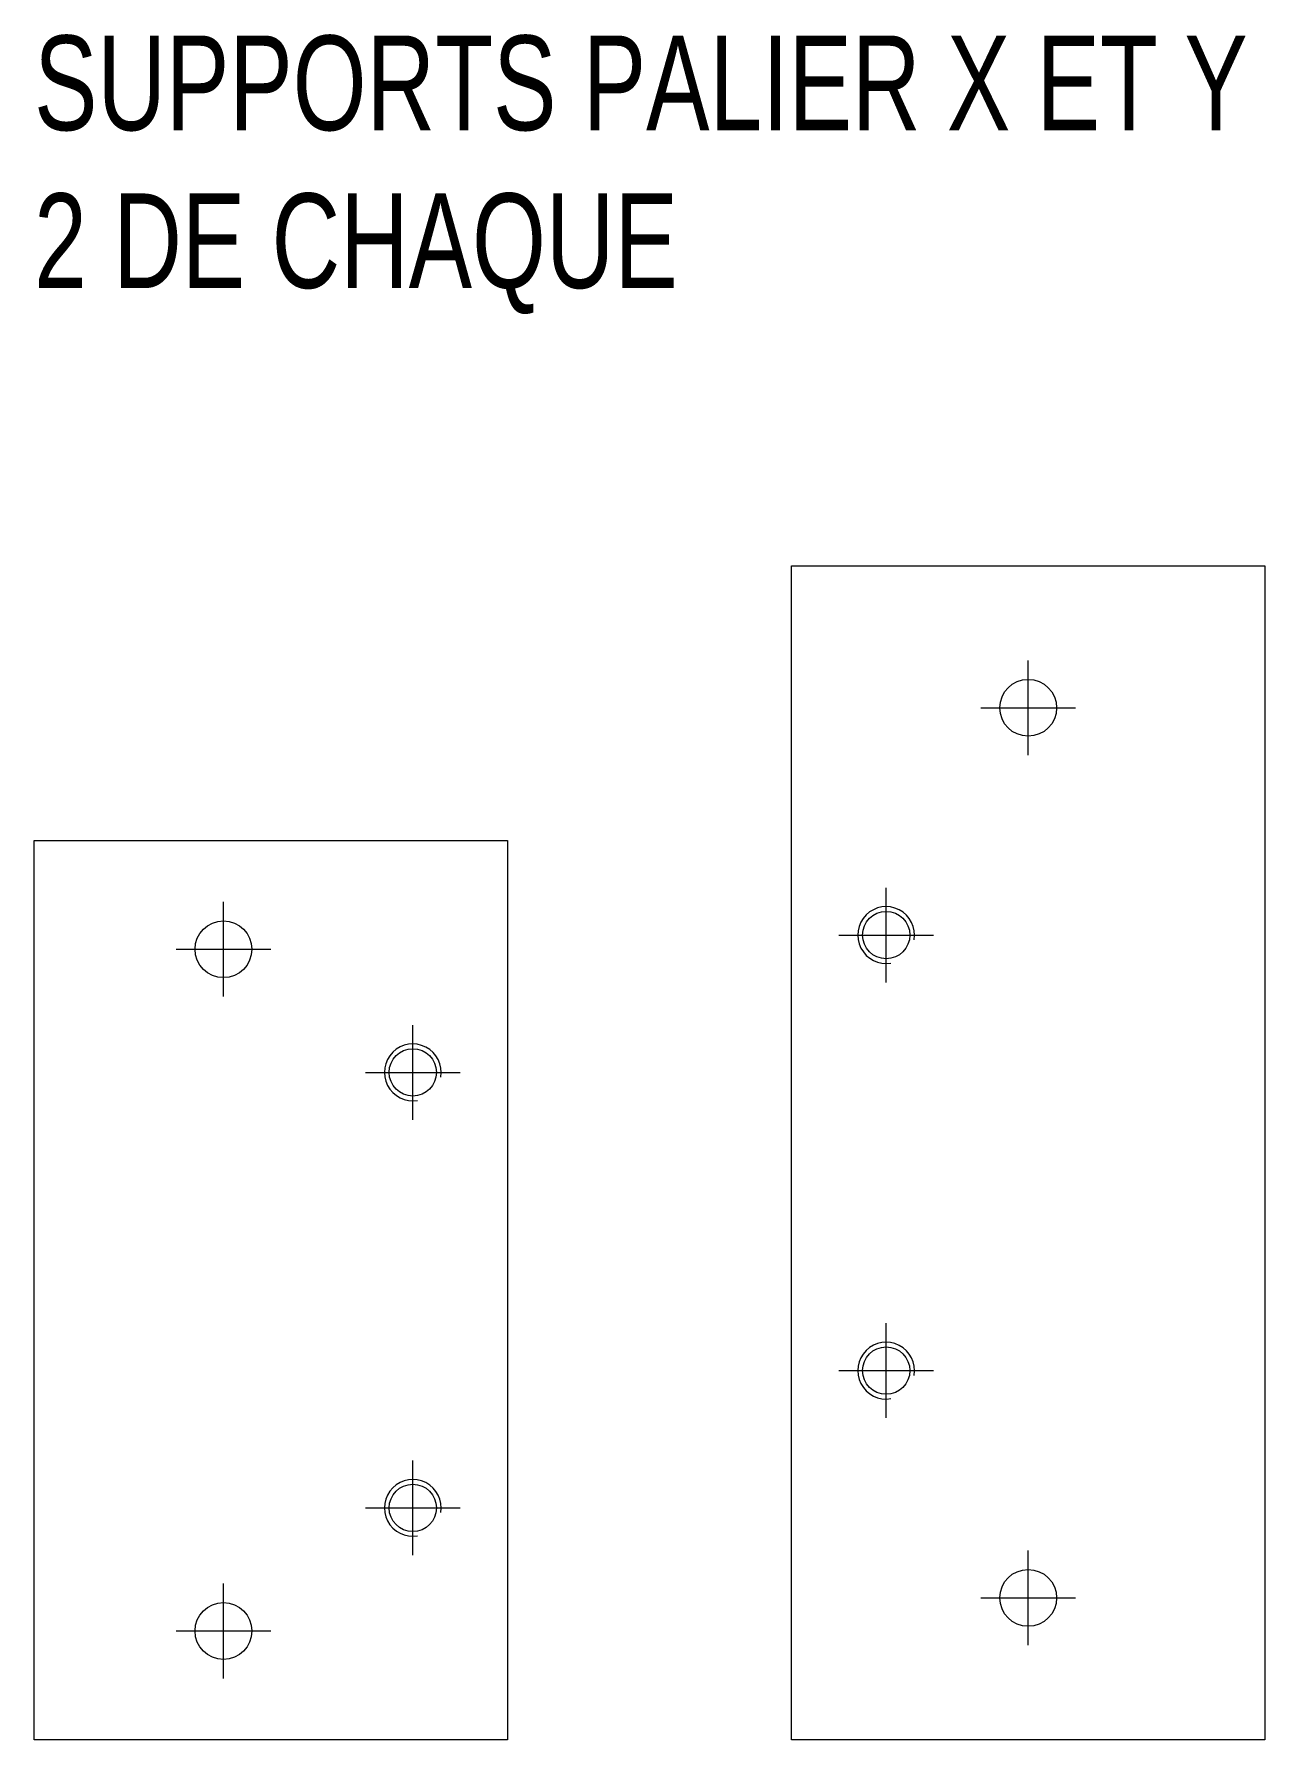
# Model space of a CAD drawing. Extents: x 0 to 130, y 0 to 180.
import ezdxf

# ---------------------------------------------------------------- set-up
doc = ezdxf.new("R2010")
doc.units = 0
doc.linetypes.add('DASHDOTX2', pattern=[50.8, 25.4, -12.7, 0, -12.7])
doc.layers.get('0').update_dxf_attribs({"linetype": 'CONTINUOUS', "lineweight": 25, "true_color": 0x000000})
doc.layers.add('ALU_SUP_PAL', color=7, linetype='CONTINUOUS', lineweight=0, true_color=0x000000)
doc.layers.add('axe', color=1, linetype='DASHDOTX2', lineweight=0, true_color=0xff0000)
doc.styles.get("Standard").update_dxf_attribs({"font": 'txt', "width": 0.75})

msp = doc.modelspace()

# ---------------------------------------------------------------- linework, layer by layer
at = {"layer": 'ALU_SUP_PAL'}
for p, q in [((80, 0), (80, 124)), ((80, 124), (130, 124)), ((130, 124), (130, 0)), ((0, 95), (50, 95)), ((0, 0), (0, 95)), ((50, 95), (50, 0)), ((50, 0), (0, 0)), ((130, 0), (80, 0))]:
    msp.add_line(p, q, dxfattribs=at)
for centre, radius in [((105, 109), 3), ((20, 83.5), 3), ((90, 85), 2.5), ((90, 85), 2.5), ((40, 70.5), 2.5), ((40, 70.5), 2.5), ((90, 39), 2.5), ((90, 39), 2.5), ((40, 24.5), 2.5), ((40, 24.5), 2.5), ((105, 15), 3), ((20, 11.5), 3)]:
    msp.add_circle(centre, radius, dxfattribs=at)
for centre in [(90, 85), (40, 70.5), (90, 39), (40, 24.5)]:
    msp.add_arc(centre, 3, 350.4059, 279.5941, dxfattribs=at)
at = {"layer": 'axe'}
for p, q in [((105, 104), (105, 114)), ((100, 109), (110, 109)), ((20, 78.5), (20, 88.5)), ((90, 80), (90, 90)), ((85, 85), (95, 85)), ((15, 83.5), (25, 83.5)), ((40, 65.5), (40, 75.5)), ((35, 70.5), (45, 70.5)), ((90, 34), (90, 44)), ((85, 39), (95, 39)), ((40, 19.5), (40, 29.5)), ((35, 24.5), (45, 24.5)), ((105, 10), (105, 20)), ((20, 6.5), (20, 16.5)), ((100, 15), (110, 15)), ((15, 11.5), (25, 11.5))]:
    msp.add_line(p, q, dxfattribs=at)

# ---------------------------------------------------------------- texts
at = {"insert": (0, 180), "char_height": 10, "width": 100, "attachment_point": 1}
msp.add_mtext('SUPPORTS\\~PALIER\\~X\\~ET\\~Y\\P2\\~DE\\~CHAQUE', dxfattribs=at)

doc.saveas('drawing.dxf')
